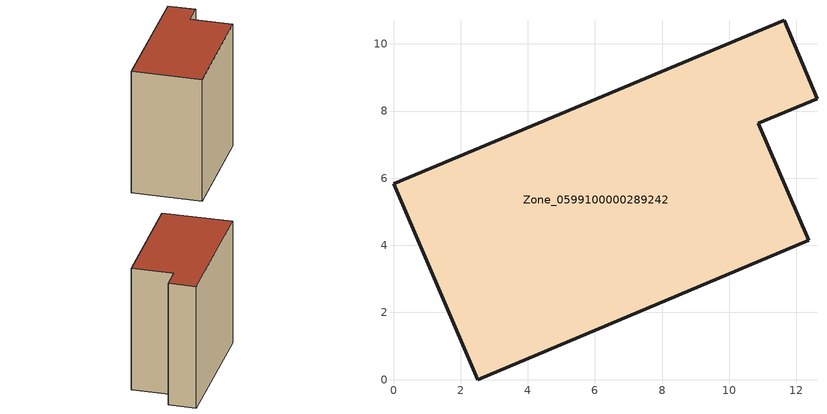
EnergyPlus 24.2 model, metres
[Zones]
Zone_0599100000289242
 floor ground (C_G): 0,5.83 11.65,10.7 12.62,8.36 10.87,7.63 12.37,4.15 2.51,0 z0
 wall outside (C_F): 2.51,0 12.37,4.15 10.87,7.63 12.62,8.36 11.65,10.7 0,5.83 2.51,0 z0:11.97
 roof outside (C_R): 11.65,10.7 0,5.83 2.51,0 12.37,4.15 10.87,7.63 12.62,8.36 z11.97
[BUILDING]
Pand.0599100000289242: North Axis=0; Terrain=City; Loads Convergence Tolerance Value=0.04; Temperature Convergence Tolerance Value=0.4; Solar Distribution=FullExterior; Maximum Number of Warmup Days=25; Minimum Number of Warmup Days=1
[Site:Location]
Rotterdam.The.Hague.AP_ZH_NLD Design_Conditions: Latitude=51.96; Longitude=4.45; Time Zone=1; Elevation=-4.5
[SITE:GROUNDTEMPERATURE:BUILDINGSURFACE]
18, 18, 18, 18, 18, 18, 18, 18, 18, 18, 18, 18
[MATERIAL] Thermal Absorptance=0.9; Solar Absorptance=0.7; Visible Absorptance=0.7
Name | Roughness | Thickness | Conductivity | Density | Specific Heat
G.TI.1946 | MediumSmooth | 0.15 | 1 | 540 | 1210
F.TI.1946 | Rough | 0.3 | 0.857143 | 1920 | 840
R.TI.1946 | MediumRough | 0.2 | 0.1 | 1500 | 1000
[CONSTRUCTION]
C_G: G.TI.1946
C_F: F.TI.1946
C_R: R.TI.1946
[ZONE]
Zone_0599100000289242: Type=1; Multiplier=1; Ceiling Height=Autocalculate; Volume=Autocalculate; Floor Area=autocalculate; Part of Total Floor Area=Yes
[ZONEINFILTRATION:DESIGNFLOWRATE]
Infil_Zone_0599100000289242: Zone or ZoneList or Space or SpaceList=Zone_0599100000289242; Schedule=AlwaysOn; Design Flow Rate Calculation Method=Flow/Area; Flow Rate per Floor Area=0.003; Constant Term Coefficient=1; Temperature Term Coefficient=0; Velocity Term Coefficient=0; Velocity Squared Term Coefficient=0
[HVACTEMPLATE:ZONE:IDEALLOADSAIRSYSTEM]
Zone_0599100000289242: Maximum Heating Supply Air Temperature=50; Minimum Cooling Supply Air Temperature=13; Maximum Heating Supply Air Humidity Ratio=0.0156; Minimum Cooling Supply Air Humidity Ratio=0.0077; Heating Limit=NoLimit; Cooling Limit=NoLimit; Dehumidification Control Type=ConstantSensibleHeatRatio; Cooling Sensible Heat Ratio=0.7; Dehumidification Setpoint=60; Humidification Control Type=None; Humidification Setpoint=30; Outdoor Air Method=None; Outdoor Air Flow Rate per Person=0.00944; Outdoor Air Flow Rate per Zone Floor Area=0; Outdoor Air Flow Rate per Zone=0; Demand Controlled Ventilation Type=None; Outdoor Air Economizer Type=NoEconomizer; Heat Recovery Type=None; Sensible Heat Recovery Effectiveness=0.7; Latent Heat Recovery Effectiveness=0.65
[ZONECONTROL:THERMOSTAT]
ThermostatControl_Zone_0599100000289242: Zone or ZoneList=Zone_0599100000289242; Control Type Schedule=DualSetpointControlType; Control 1=Thermostat_Zone_0599100000289242; Temperature Difference Between Cutout And Setpoint=0
[THERMOSTATSETPOINT:DUALSETPOINT]
Thermostat_Zone_0599100000289242: Heating Setpoint Temperature Schedule=HeatingSetpoint_Zone_0599100000289242; Cooling Setpoint Temperature Schedule=CoolingSetpoint_Zone_0599100000289242
[SCHEDULE:COMPACT]
HeatingSetpoint_Zone_0599100000289242: Through: 12/31, For: AllDays, Until: 24:00, 21
CoolingSetpoint_Zone_0599100000289242: Through: 12/31, For: AllDays, Until: 24:00, 24
DualSetpointControlType: Through: 12/31, For: AllDays, Until: 24:00, 4
AlwaysOn: Through: 12/31, For: AllDays, Until: 24:00, 1
